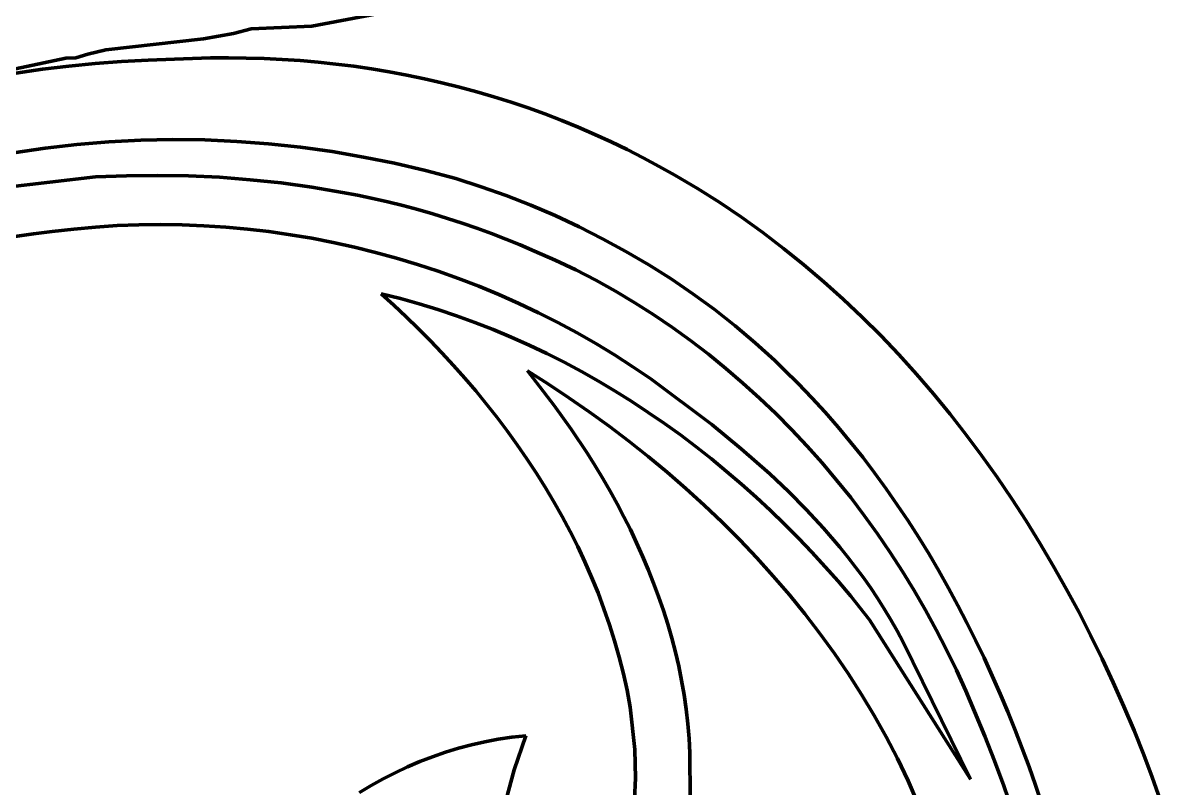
# Model space of a CAD drawing. Header units: millimetres. Extents: x 0 to 12, y 0 to 9.
# Drawn here: x 5.59 to 6.99, y 7.027 to 7.969 of the extents above; entities that cross this region are included whole.
import ezdxf

# ---------------------------------------------------------------- set-up
doc = ezdxf.new("R2010")
doc.units = ezdxf.units.MM
doc.layers.add('color#030303ff', color=7, linetype='CONTINUOUS', lineweight=100)
doc.layers.add('color#ffffffff', color=7, linetype='CONTINUOUS', lineweight=100)

msp = doc.modelspace()

# ---------------------------------------------------------------- linework, layer by layer
at = {"layer": 'color#030303ff'}
for p, q in [((6.0265, 7.9801), (5.9459, 7.9651)), ((5.8494, 7.9559), (5.8124, 7.9493)), ((5.8712, 7.9619), (5.8494, 7.9559)), ((5.9459, 7.9651), (5.8712, 7.9619)), ((5.8124, 7.9493), (5.6922, 7.9357)), ((5.6432, 7.9258), (5.4817, 7.8917)), ((5.6556, 7.9262), (5.6432, 7.9258)), ((5.6701, 7.9307), (5.6556, 7.9262)), ((5.6922, 7.9357), (5.6701, 7.9307)), ((5.7989, 7.9253), (5.821, 7.9259)), ((5.821, 7.9259), (5.8432, 7.9261)), ((5.8432, 7.9261), (5.8653, 7.9258)), ((5.8653, 7.9258), (5.8874, 7.9252)), ((5.5817, 7.9072), (5.6142, 7.9119)), ((5.6142, 7.9119), (5.6467, 7.9158)), ((5.6467, 7.9158), (5.6792, 7.919)), ((5.6792, 7.919), (5.7118, 7.9214)), ((5.7118, 7.9214), (5.7444, 7.9232)), ((5.7444, 7.9232), (5.7769, 7.9242)), ((5.7769, 7.9242), (5.7989, 7.9253)), ((5.8874, 7.9252), (5.9095, 7.9241)), ((5.9095, 7.9241), (5.9315, 7.9226)), ((5.9315, 7.9226), (5.9536, 7.9207)), ((5.9536, 7.9207), (5.9756, 7.9184)), ((5.9756, 7.9184), (5.9975, 7.9156)), ((5.9975, 7.9156), (6.0194, 7.9124)), ((6.0194, 7.9124), (6.0412, 7.9088)), ((6.0412, 7.9088), (6.0629, 7.9047)), ((6.0629, 7.9047), (6.0846, 7.9002)), ((6.0846, 7.9002), (6.1061, 7.8953)), ((6.1061, 7.8953), (6.1276, 7.89)), ((6.1276, 7.89), (6.1489, 7.8842)), ((6.1489, 7.8842), (6.1701, 7.878)), ((6.1701, 7.878), (6.1912, 7.8714)), ((6.1912, 7.8714), (6.2121, 7.8644)), ((6.2121, 7.8644), (6.2329, 7.8569)), ((6.2329, 7.8569), (6.2535, 7.849)), ((6.2535, 7.849), (6.274, 7.8406)), ((6.274, 7.8406), (6.2943, 7.8318)), ((6.2943, 7.8318), (6.3144, 7.8226)), ((5.6176, 7.815), (5.5788, 7.8092)), ((5.6567, 7.8195), (5.6176, 7.815)), ((5.696, 7.8228), (5.6567, 7.8195)), ((5.7353, 7.8247), (5.696, 7.8228)), ((5.7747, 7.8254), (5.7353, 7.8247)), ((5.8142, 7.8249), (5.7747, 7.8254)), ((5.8535, 7.8231), (5.8142, 7.8249)), ((5.8928, 7.8201), (5.8535, 7.8231)), ((5.9319, 7.8159), (5.8928, 7.8201)), ((5.9708, 7.8105), (5.9319, 7.8159)), ((6.3144, 7.8226), (6.3343, 7.813)), ((6.0095, 7.8039), (5.9708, 7.8105)), ((6.0478, 7.7962), (6.0095, 7.8039)), ((6.3343, 7.813), (6.354, 7.8029)), ((6.354, 7.8029), (6.3734, 7.7924)), ((6.0858, 7.7873), (6.0478, 7.7962)), ((6.1234, 7.7773), (6.0858, 7.7873)), ((6.3734, 7.7924), (6.3927, 7.7815)), ((5.5671, 7.7663), (5.6797, 7.7793)), ((5.6797, 7.7793), (5.7178, 7.7808)), ((5.7178, 7.7808), (5.7559, 7.7812)), ((5.7559, 7.7812), (5.7941, 7.7806)), ((5.7941, 7.7806), (5.8322, 7.7789)), ((5.8322, 7.7789), (5.8702, 7.776)), ((5.8702, 7.776), (5.9082, 7.772)), ((5.9082, 7.772), (5.946, 7.7668)), ((6.1544, 7.7673), (6.1234, 7.7773)), ((6.3927, 7.7815), (6.4207, 7.765)), ((5.946, 7.7668), (5.9835, 7.7604)), ((5.9835, 7.7604), (6.0022, 7.7568)), ((6.185, 7.7564), (6.1544, 7.7673)), ((6.4207, 7.765), (6.4481, 7.7477)), ((6.0022, 7.7568), (6.0209, 7.7528)), ((6.0209, 7.7528), (6.0395, 7.7486)), ((6.0395, 7.7486), (6.0579, 7.744)), ((6.0579, 7.744), (6.0764, 7.7391)), ((6.2154, 7.7445), (6.185, 7.7564)), ((6.2453, 7.7317), (6.2154, 7.7445)), ((6.4481, 7.7477), (6.4749, 7.7297)), ((6.0764, 7.7391), (6.0947, 7.7339)), ((6.0947, 7.7339), (6.1129, 7.7283)), ((6.2749, 7.718), (6.2453, 7.7317)), ((6.4749, 7.7297), (6.5011, 7.7109)), ((5.6795, 7.7177), (5.6528, 7.7152)), ((5.7062, 7.7194), (5.6795, 7.7177)), ((5.7329, 7.7204), (5.7062, 7.7194)), ((5.7597, 7.7207), (5.7329, 7.7204)), ((5.7865, 7.7203), (5.7597, 7.7207)), ((5.8132, 7.7192), (5.7865, 7.7203)), ((5.8399, 7.7175), (5.8132, 7.7192)), ((5.8666, 7.7151), (5.8399, 7.7175)), ((6.1129, 7.7283), (6.1311, 7.7224)), ((6.1311, 7.7224), (6.1491, 7.7162)), ((6.1491, 7.7162), (6.167, 7.7097)), ((6.3039, 7.7033), (6.2749, 7.718)), ((5.6032, 7.7093), (5.5802, 7.7061)), ((5.6261, 7.7121), (5.6032, 7.7093)), ((5.6528, 7.7152), (5.6261, 7.7121)), ((5.8932, 7.712), (5.8666, 7.7151)), ((5.9197, 7.7082), (5.8932, 7.712)), ((5.9461, 7.7038), (5.9197, 7.7082)), ((5.9724, 7.6987), (5.9461, 7.7038)), ((6.167, 7.7097), (6.1848, 7.7028)), ((6.1848, 7.7028), (6.2025, 7.6956)), ((6.3325, 7.6877), (6.3039, 7.7033)), ((6.5011, 7.7109), (6.5267, 7.6914)), ((5.9985, 7.6929), (5.9724, 7.6987)), ((6.0245, 7.6865), (5.9985, 7.6929)), ((6.2025, 7.6956), (6.2201, 7.688)), ((6.2201, 7.688), (6.2456, 7.6768)), ((6.3606, 7.6713), (6.3325, 7.6877)), ((6.5267, 7.6914), (6.5518, 7.6712)), ((6.0503, 7.6794), (6.0245, 7.6865)), ((6.076, 7.6717), (6.0503, 7.6794)), ((6.2456, 7.6768), (6.2708, 7.6648)), ((6.1014, 7.6634), (6.076, 7.6717)), ((6.1266, 7.6544), (6.1014, 7.6634)), ((6.2708, 7.6648), (6.2954, 7.6521)), ((6.3881, 7.6539), (6.3606, 7.6713)), ((6.5518, 7.6712), (6.5763, 7.6503)), ((6.1516, 7.6448), (6.1266, 7.6544)), ((6.2954, 7.6521), (6.3197, 7.6386)), ((6.415, 7.6356), (6.3881, 7.6539)), ((6.5763, 7.6503), (6.6002, 7.6288)), ((6.0468, 7.6214), (6.0315, 7.6354)), ((6.0315, 7.6354), (6.0549, 7.6295)), ((6.1763, 7.6346), (6.1516, 7.6448)), ((6.2008, 7.6237), (6.1763, 7.6346)), ((6.3197, 7.6386), (6.3435, 7.6244)), ((6.4413, 7.6164), (6.415, 7.6356)), ((6.062, 7.6071), (6.0468, 7.6214)), ((6.0549, 7.6295), (6.0782, 7.6231)), ((6.0782, 7.6231), (6.1012, 7.6161)), ((6.225, 7.6122), (6.2008, 7.6237)), ((6.3435, 7.6244), (6.3669, 7.6096)), ((6.6002, 7.6288), (6.6235, 7.6066)), ((6.0769, 7.5926), (6.062, 7.6071)), ((6.1012, 7.6161), (6.1241, 7.6085)), ((6.1241, 7.6085), (6.1467, 7.6003)), ((6.2489, 7.6001), (6.225, 7.6122)), ((6.3669, 7.6096), (6.3898, 7.5941)), ((6.4669, 7.5962), (6.4413, 7.6164)), ((6.6235, 7.6066), (6.6463, 7.5839)), ((6.0916, 7.5778), (6.0769, 7.5926)), ((6.1467, 7.6003), (6.1692, 7.5915)), ((6.1692, 7.5915), (6.1914, 7.5822)), ((6.2725, 7.5874), (6.2489, 7.6001)), ((6.3898, 7.5941), (6.4122, 7.5779)), ((6.4917, 7.5752), (6.4669, 7.5962)), ((6.106, 7.5627), (6.0916, 7.5778)), ((6.1914, 7.5822), (6.2133, 7.5724)), ((6.2957, 7.5741), (6.2725, 7.5874)), ((6.4122, 7.5779), (6.4342, 7.5611)), ((6.6463, 7.5839), (6.6685, 7.5605)), ((6.1202, 7.5473), (6.106, 7.5627)), ((6.2133, 7.5724), (6.2351, 7.562)), ((6.2351, 7.562), (6.2566, 7.5511)), ((6.3186, 7.5602), (6.2957, 7.5741)), ((6.5158, 7.5533), (6.4917, 7.5752)), ((6.2566, 7.5511), (6.2778, 7.5397)), ((6.3411, 7.5457), (6.3186, 7.5602)), ((6.4342, 7.5611), (6.4557, 7.5436)), ((6.5276, 7.542), (6.5158, 7.5533)), ((6.6685, 7.5605), (6.6901, 7.5366)), ((6.1341, 7.5317), (6.1202, 7.5473)), ((6.2116, 7.5404), (6.2227, 7.5264)), ((6.2371, 7.5242), (6.2116, 7.5404)), ((6.2778, 7.5397), (6.2988, 7.5278)), ((6.3632, 7.5306), (6.3411, 7.5457)), ((6.4557, 7.5436), (6.4767, 7.5256)), ((6.5448, 7.5249), (6.5276, 7.542)), ((6.6901, 7.5366), (6.7111, 7.5122)), ((6.1477, 7.5158), (6.1341, 7.5317)), ((6.2227, 7.5264), (6.2444, 7.498)), ((6.2624, 7.5075), (6.2371, 7.5242)), ((6.2988, 7.5278), (6.3195, 7.5155)), ((6.4383, 7.4745), (6.3632, 7.5306)), ((6.4767, 7.5256), (6.4972, 7.507)), ((6.5615, 7.5074), (6.5448, 7.5249)), ((6.161, 7.4996), (6.1477, 7.5158)), ((6.2873, 7.4902), (6.2624, 7.5075)), ((6.3195, 7.5155), (6.34, 7.5027)), ((6.4972, 7.507), (6.5172, 7.4879)), ((6.5778, 7.4896), (6.5615, 7.5074)), ((6.7111, 7.5122), (6.7316, 7.4872)), ((6.1739, 7.4831), (6.161, 7.4996)), ((6.2444, 7.498), (6.2653, 7.4688)), ((6.34, 7.5027), (6.3601, 7.4894)), ((6.1865, 7.4665), (6.1739, 7.4831)), ((6.3119, 7.4724), (6.2873, 7.4902)), ((6.3601, 7.4894), (6.38, 7.4757)), ((6.5172, 7.4879), (6.5366, 7.4682)), ((6.5937, 7.4714), (6.5778, 7.4896)), ((6.7316, 7.4872), (6.7515, 7.4618)), ((6.1988, 7.4495), (6.1865, 7.4665)), ((6.2653, 7.4688), (6.2852, 7.4388)), ((6.3362, 7.454), (6.3119, 7.4724)), ((6.38, 7.4757), (6.3996, 7.4616)), ((6.4746, 7.4447), (6.4383, 7.4745)), ((6.5366, 7.4682), (6.5556, 7.448)), ((6.6091, 7.4529), (6.5937, 7.4714)), ((6.2106, 7.4323), (6.1988, 7.4495)), ((6.3601, 7.4351), (6.3362, 7.454)), ((6.3996, 7.4616), (6.4189, 7.447)), ((6.6241, 7.4341), (6.6091, 7.4529)), ((6.7515, 7.4618), (6.7708, 7.4359)), ((6.2852, 7.4388), (6.2947, 7.4236)), ((6.4189, 7.447), (6.4379, 7.4321)), ((6.5099, 7.4136), (6.4746, 7.4447)), ((6.5556, 7.448), (6.574, 7.4273)), ((6.7708, 7.4359), (6.7895, 7.4096)), ((6.2221, 7.4149), (6.2106, 7.4323)), ((6.2947, 7.4236), (6.304, 7.4082)), ((6.3835, 7.4156), (6.3601, 7.4351)), ((6.4379, 7.4321), (6.4565, 7.4167)), ((6.574, 7.4273), (6.5919, 7.4061)), ((6.6387, 7.4149), (6.6241, 7.4341)), ((6.2332, 7.3972), (6.2221, 7.4149)), ((6.304, 7.4082), (6.313, 7.3926)), ((6.4065, 7.3956), (6.3835, 7.4156)), ((6.4565, 7.4167), (6.4749, 7.401)), ((6.5326, 7.3921), (6.5099, 7.4136)), ((6.6529, 7.3954), (6.6387, 7.4149)), ((6.7895, 7.4096), (6.8077, 7.3828)), ((6.2439, 7.3793), (6.2332, 7.3972)), ((6.4291, 7.3751), (6.4065, 7.3956)), ((6.4749, 7.401), (6.4929, 7.3849)), ((6.5919, 7.4061), (6.6093, 7.3844)), ((6.6667, 7.3757), (6.6529, 7.3954)), ((6.313, 7.3926), (6.3217, 7.3769)), ((6.4929, 7.3849), (6.5106, 7.3685)), ((6.5546, 7.3699), (6.5326, 7.3921)), ((6.6093, 7.3844), (6.626, 7.3623)), ((6.8077, 7.3828), (6.8253, 7.3557)), ((6.2541, 7.3611), (6.2439, 7.3793)), ((6.3217, 7.3769), (6.3301, 7.361)), ((6.4511, 7.3541), (6.4291, 7.3751)), ((6.5106, 7.3685), (6.528, 7.3517)), ((6.5758, 7.347), (6.5546, 7.3699)), ((6.6801, 7.3557), (6.6667, 7.3757)), ((6.2639, 7.3428), (6.2541, 7.3611)), ((6.3301, 7.361), (6.3381, 7.345)), ((6.4727, 7.3325), (6.4511, 7.3541)), ((6.528, 7.3517), (6.545, 7.3346)), ((6.626, 7.3623), (6.6423, 7.3398)), ((6.6931, 7.3354), (6.6801, 7.3557)), ((6.8253, 7.3557), (6.8423, 7.3282)), ((6.2732, 7.3242), (6.2639, 7.3428)), ((6.3381, 7.345), (6.3458, 7.3288)), ((6.5961, 7.3233), (6.5758, 7.347)), ((6.6423, 7.3398), (6.6579, 7.3169)), ((6.2821, 7.3053), (6.2732, 7.3242)), ((6.3458, 7.3288), (6.3532, 7.3124)), ((6.4936, 7.3104), (6.4727, 7.3325)), ((6.545, 7.3346), (6.5616, 7.3172)), ((6.7057, 7.3149), (6.6931, 7.3354)), ((6.8423, 7.3282), (6.8587, 7.3003)), ((6.3532, 7.3124), (6.3601, 7.2959)), ((6.514, 7.2879), (6.4936, 7.3104)), ((6.5616, 7.3172), (6.5779, 7.2994)), ((6.6059, 7.3112), (6.5961, 7.3233)), ((6.6154, 7.2989), (6.6059, 7.3112)), ((6.6579, 7.3169), (6.673, 7.2936)), ((6.7179, 7.2941), (6.7057, 7.3149)), ((6.2904, 7.2863), (6.2821, 7.3053)), ((6.3601, 7.2959), (6.3667, 7.2793)), ((6.5779, 7.2994), (6.5938, 7.2814)), ((6.6247, 7.2863), (6.6154, 7.2989)), ((6.8587, 7.3003), (6.8746, 7.2721)), ((6.2983, 7.267), (6.2904, 7.2863)), ((6.5338, 7.2648), (6.514, 7.2879)), ((6.6336, 7.2736), (6.6247, 7.2863)), ((6.673, 7.2936), (6.6875, 7.2699)), ((6.7298, 7.2731), (6.7179, 7.2941)), ((6.3667, 7.2793), (6.3729, 7.2625)), ((6.5938, 7.2814), (6.6094, 7.2631)), ((6.6423, 7.2606), (6.6336, 7.2736)), ((6.6875, 7.2699), (6.7014, 7.2459)), ((6.7412, 7.2518), (6.7298, 7.2731)), ((6.8746, 7.2721), (6.89, 7.2437)), ((6.3056, 7.2476), (6.2983, 7.267)), ((6.3729, 7.2625), (6.3787, 7.2456)), ((6.553, 7.2412), (6.5338, 7.2648)), ((6.6094, 7.2631), (6.6325, 7.2339)), ((6.6507, 7.2474), (6.6423, 7.2606)), ((6.3124, 7.2279), (6.3056, 7.2476)), ((6.3787, 7.2456), (6.3841, 7.2286)), ((6.5715, 7.2172), (6.553, 7.2412)), ((6.6588, 7.234), (6.6507, 7.2474)), ((6.7014, 7.2459), (6.7147, 7.2215)), ((6.7523, 7.2304), (6.7412, 7.2518)), ((6.89, 7.2437), (6.9047, 7.2149)), ((6.3187, 7.208), (6.3124, 7.2279)), ((6.3841, 7.2286), (6.389, 7.2114)), ((6.6325, 7.2339), (6.7569, 7.0377)), ((6.6666, 7.2204), (6.6588, 7.234)), ((6.7631, 7.2088), (6.7523, 7.2304)), ((6.389, 7.2114), (6.3935, 7.1941)), ((6.5893, 7.1927), (6.5715, 7.2172)), ((6.674, 7.2065), (6.6666, 7.2204)), ((6.7147, 7.2215), (6.7274, 7.1969)), ((6.9047, 7.2149), (6.9189, 7.1859)), ((6.3244, 7.1879), (6.3187, 7.208)), ((6.7569, 7.0377), (6.674, 7.2065)), ((6.7735, 7.187), (6.7631, 7.2088)), ((6.3295, 7.1676), (6.3244, 7.1879)), ((6.3935, 7.1941), (6.3976, 7.1767)), ((6.6063, 7.1677), (6.5893, 7.1927)), ((6.7274, 7.1969), (6.7395, 7.1719)), ((6.7835, 7.165), (6.7735, 7.187)), ((6.9189, 7.1859), (6.9325, 7.1566)), ((6.3976, 7.1767), (6.4011, 7.1592)), ((6.7395, 7.1719), (6.7509, 7.1467)), ((6.334, 7.1472), (6.3295, 7.1676)), ((6.4011, 7.1592), (6.4042, 7.1416)), ((6.6226, 7.1422), (6.6063, 7.1677)), ((6.7933, 7.1428), (6.7835, 7.165)), ((6.9325, 7.1566), (6.9456, 7.1272)), ((6.3379, 7.1265), (6.334, 7.1472)), ((6.4042, 7.1416), (6.4068, 7.1238)), ((6.6382, 7.1162), (6.6226, 7.1422)), ((6.7509, 7.1467), (6.7617, 7.1212)), ((6.8026, 7.1205), (6.7933, 7.1428)), ((6.3436, 7.0744), (6.3379, 7.1265)), ((6.4068, 7.1238), (6.4089, 7.106)), ((6.6529, 7.0898), (6.6382, 7.1162)), ((6.7617, 7.1212), (6.7744, 7.0908)), ((6.8117, 7.0981), (6.8026, 7.1205)), ((6.9456, 7.1272), (6.9581, 7.0976)), ((6.4089, 7.106), (6.4104, 7.088)), ((6.1589, 7.0838), (6.1755, 7.0869)), ((6.1755, 7.0869), (6.1922, 7.0893)), ((6.1922, 7.0893), (6.2092, 7.091)), ((6.2092, 7.091), (6.1951, 7.0491)), ((6.4104, 7.088), (6.4114, 7.07)), ((6.6668, 7.063), (6.6529, 7.0898)), ((6.7744, 7.0908), (6.7864, 7.0602)), ((6.8204, 7.0756), (6.8117, 7.0981)), ((6.9581, 7.0976), (6.97, 7.0678)), ((6.1103, 7.0709), (6.1263, 7.0758)), ((6.1263, 7.0758), (6.1425, 7.0801)), ((6.1425, 7.0801), (6.1589, 7.0838)), ((6.3445, 7.039), (6.3436, 7.0744)), ((6.8288, 7.0529), (6.8204, 7.0756)), ((6.0637, 7.0528), (6.079, 7.0594)), ((6.079, 7.0594), (6.0946, 7.0654)), ((6.0946, 7.0654), (6.1103, 7.0709)), ((6.4114, 7.07), (6.4116, 7.0142)), ((6.6799, 7.0357), (6.6668, 7.063)), ((6.7864, 7.0602), (6.7978, 7.0294)), ((6.97, 7.0678), (6.9804, 7.0401)), ((6.0337, 7.0381), (6.0485, 7.0457)), ((6.0485, 7.0457), (6.0637, 7.0528)), ((6.1951, 7.0491), (6.1795, 6.9912)), ((6.8369, 7.0302), (6.8288, 7.0529)), ((6.0046, 7.0214), (6.019, 7.03)), ((6.019, 7.03), (6.0337, 7.0381)), ((6.3433, 7.0125), (6.3445, 7.039)), ((6.6921, 7.0079), (6.6799, 7.0357)), ((6.8521, 6.9844), (6.8369, 7.0302)), ((6.9804, 7.0401), (6.9904, 7.0122)), ((6.7978, 7.0294), (6.8085, 6.9983))]:
    msp.add_line(p, q, dxfattribs=at)
at = {"layer": 'color#ffffffff'}
for p, q in [((5.9459, 7.9651), (6.0265, 7.9801)), ((5.8124, 7.9493), (5.8494, 7.9559)), ((5.8494, 7.9559), (5.8712, 7.9619)), ((5.8712, 7.9619), (5.9459, 7.9651)), ((5.6922, 7.9357), (5.8124, 7.9493)), ((5.4817, 7.8917), (5.6432, 7.9258)), ((5.6432, 7.9258), (5.6556, 7.9262)), ((5.6556, 7.9262), (5.6701, 7.9307)), ((5.6701, 7.9307), (5.6922, 7.9357)), ((5.821, 7.9259), (5.7989, 7.9253)), ((5.8432, 7.9261), (5.821, 7.9259)), ((5.8653, 7.9258), (5.8432, 7.9261)), ((5.8874, 7.9252), (5.8653, 7.9258)), ((5.6142, 7.9119), (5.5817, 7.9072)), ((5.6467, 7.9158), (5.6142, 7.9119)), ((5.6792, 7.919), (5.6467, 7.9158)), ((5.7118, 7.9214), (5.6792, 7.919)), ((5.7444, 7.9232), (5.7118, 7.9214)), ((5.7769, 7.9242), (5.7444, 7.9232)), ((5.7989, 7.9253), (5.7769, 7.9242)), ((5.9095, 7.9241), (5.8874, 7.9252)), ((5.9315, 7.9226), (5.9095, 7.9241)), ((5.9536, 7.9207), (5.9315, 7.9226)), ((5.9756, 7.9184), (5.9536, 7.9207)), ((5.9975, 7.9156), (5.9756, 7.9184)), ((6.0194, 7.9124), (5.9975, 7.9156)), ((6.0412, 7.9088), (6.0194, 7.9124)), ((6.0629, 7.9047), (6.0412, 7.9088)), ((6.0846, 7.9002), (6.0629, 7.9047)), ((6.1061, 7.8953), (6.0846, 7.9002)), ((6.1276, 7.89), (6.1061, 7.8953)), ((6.1489, 7.8842), (6.1276, 7.89)), ((6.1701, 7.878), (6.1489, 7.8842)), ((6.1912, 7.8714), (6.1701, 7.878)), ((6.2121, 7.8644), (6.1912, 7.8714)), ((6.2329, 7.8569), (6.2121, 7.8644)), ((6.2535, 7.849), (6.2329, 7.8569)), ((6.274, 7.8406), (6.2535, 7.849)), ((6.2943, 7.8318), (6.274, 7.8406)), ((6.3144, 7.8226), (6.2943, 7.8318)), ((5.5788, 7.8092), (5.6176, 7.815)), ((5.6176, 7.815), (5.6567, 7.8195)), ((5.6567, 7.8195), (5.696, 7.8228)), ((5.696, 7.8228), (5.7353, 7.8247)), ((5.7353, 7.8247), (5.7747, 7.8254)), ((5.7747, 7.8254), (5.8142, 7.8249)), ((5.8142, 7.8249), (5.8535, 7.8231)), ((5.8535, 7.8231), (5.8928, 7.8201)), ((5.8928, 7.8201), (5.9319, 7.8159)), ((5.9319, 7.8159), (5.9708, 7.8105)), ((6.3343, 7.813), (6.3144, 7.8226)), ((5.9708, 7.8105), (6.0095, 7.8039)), ((6.0095, 7.8039), (6.0478, 7.7962)), ((6.354, 7.8029), (6.3343, 7.813)), ((6.3734, 7.7924), (6.354, 7.8029)), ((6.0478, 7.7962), (6.0858, 7.7873)), ((6.0858, 7.7873), (6.1234, 7.7773)), ((6.3927, 7.7815), (6.3734, 7.7924)), ((5.6797, 7.7793), (5.5671, 7.7663)), ((5.7178, 7.7808), (5.6797, 7.7793)), ((5.7559, 7.7812), (5.7178, 7.7808)), ((5.7941, 7.7806), (5.7559, 7.7812)), ((5.8322, 7.7789), (5.7941, 7.7806)), ((5.8702, 7.776), (5.8322, 7.7789)), ((5.9082, 7.772), (5.8702, 7.776)), ((5.946, 7.7668), (5.9082, 7.772)), ((6.1234, 7.7773), (6.1544, 7.7673)), ((6.4207, 7.765), (6.3927, 7.7815)), ((5.9835, 7.7604), (5.946, 7.7668)), ((6.0022, 7.7568), (5.9835, 7.7604)), ((6.1544, 7.7673), (6.185, 7.7564)), ((6.4481, 7.7477), (6.4207, 7.765)), ((6.0209, 7.7528), (6.0022, 7.7568)), ((6.0395, 7.7486), (6.0209, 7.7528)), ((6.0579, 7.744), (6.0395, 7.7486)), ((6.0764, 7.7391), (6.0579, 7.744)), ((6.185, 7.7564), (6.2154, 7.7445)), ((6.2154, 7.7445), (6.2453, 7.7317)), ((6.4749, 7.7297), (6.4481, 7.7477)), ((6.0947, 7.7339), (6.0764, 7.7391)), ((6.1129, 7.7283), (6.0947, 7.7339)), ((6.2453, 7.7317), (6.2749, 7.718)), ((6.5011, 7.7109), (6.4749, 7.7297)), ((5.6528, 7.7152), (5.6795, 7.7177)), ((5.6795, 7.7177), (5.7062, 7.7194)), ((5.7062, 7.7194), (5.7329, 7.7204)), ((5.7329, 7.7204), (5.7597, 7.7207)), ((5.7597, 7.7207), (5.7865, 7.7203)), ((5.7865, 7.7203), (5.8132, 7.7192)), ((5.8132, 7.7192), (5.8399, 7.7175)), ((5.8399, 7.7175), (5.8666, 7.7151)), ((6.1311, 7.7224), (6.1129, 7.7283)), ((6.1491, 7.7162), (6.1311, 7.7224)), ((6.167, 7.7097), (6.1491, 7.7162)), ((6.2749, 7.718), (6.3039, 7.7033)), ((5.5802, 7.7061), (5.6032, 7.7093)), ((5.6032, 7.7093), (5.6261, 7.7121)), ((5.6261, 7.7121), (5.6528, 7.7152)), ((5.8666, 7.7151), (5.8932, 7.712)), ((5.8932, 7.712), (5.9197, 7.7082)), ((5.9197, 7.7082), (5.9461, 7.7038)), ((5.9461, 7.7038), (5.9724, 7.6987)), ((6.1848, 7.7028), (6.167, 7.7097)), ((6.2025, 7.6956), (6.1848, 7.7028)), ((6.3039, 7.7033), (6.3325, 7.6877)), ((6.5267, 7.6914), (6.5011, 7.7109)), ((5.9724, 7.6987), (5.9985, 7.6929)), ((5.9985, 7.6929), (6.0245, 7.6865)), ((6.2201, 7.688), (6.2025, 7.6956)), ((6.2456, 7.6768), (6.2201, 7.688)), ((6.3325, 7.6877), (6.3606, 7.6713)), ((6.5518, 7.6712), (6.5267, 7.6914)), ((6.0245, 7.6865), (6.0503, 7.6794)), ((6.0503, 7.6794), (6.076, 7.6717)), ((6.2708, 7.6648), (6.2456, 7.6768)), ((6.076, 7.6717), (6.1014, 7.6634)), ((6.1014, 7.6634), (6.1266, 7.6544)), ((6.2954, 7.6521), (6.2708, 7.6648)), ((6.3606, 7.6713), (6.3881, 7.6539)), ((6.5763, 7.6503), (6.5518, 7.6712)), ((6.1266, 7.6544), (6.1516, 7.6448)), ((6.3197, 7.6386), (6.2954, 7.6521)), ((6.3881, 7.6539), (6.415, 7.6356)), ((6.6002, 7.6288), (6.5763, 7.6503)), ((6.0549, 7.6295), (6.0315, 7.6354)), ((6.0315, 7.6354), (6.0468, 7.6214)), ((6.1516, 7.6448), (6.1763, 7.6346)), ((6.1763, 7.6346), (6.2008, 7.6237)), ((6.3435, 7.6244), (6.3197, 7.6386)), ((6.415, 7.6356), (6.4413, 7.6164)), ((6.0468, 7.6214), (6.062, 7.6071)), ((6.0782, 7.6231), (6.0549, 7.6295)), ((6.1012, 7.6161), (6.0782, 7.6231)), ((6.2008, 7.6237), (6.225, 7.6122)), ((6.3669, 7.6096), (6.3435, 7.6244)), ((6.6235, 7.6066), (6.6002, 7.6288)), ((6.062, 7.6071), (6.0769, 7.5926)), ((6.1241, 7.6085), (6.1012, 7.6161)), ((6.1467, 7.6003), (6.1241, 7.6085)), ((6.225, 7.6122), (6.2489, 7.6001)), ((6.3898, 7.5941), (6.3669, 7.6096)), ((6.4413, 7.6164), (6.4669, 7.5962)), ((6.6463, 7.5839), (6.6235, 7.6066)), ((6.0769, 7.5926), (6.0916, 7.5778)), ((6.1692, 7.5915), (6.1467, 7.6003)), ((6.1914, 7.5822), (6.1692, 7.5915)), ((6.2489, 7.6001), (6.2725, 7.5874)), ((6.4122, 7.5779), (6.3898, 7.5941)), ((6.4669, 7.5962), (6.4917, 7.5752)), ((6.0916, 7.5778), (6.106, 7.5627)), ((6.2133, 7.5724), (6.1914, 7.5822)), ((6.2725, 7.5874), (6.2957, 7.5741)), ((6.4342, 7.5611), (6.4122, 7.5779)), ((6.6685, 7.5605), (6.6463, 7.5839)), ((6.106, 7.5627), (6.1202, 7.5473)), ((6.2351, 7.562), (6.2133, 7.5724)), ((6.2566, 7.5511), (6.2351, 7.562)), ((6.2957, 7.5741), (6.3186, 7.5602)), ((6.4917, 7.5752), (6.5158, 7.5533)), ((6.2778, 7.5397), (6.2566, 7.5511)), ((6.3186, 7.5602), (6.3411, 7.5457)), ((6.4557, 7.5436), (6.4342, 7.5611)), ((6.5158, 7.5533), (6.5276, 7.542)), ((6.6901, 7.5366), (6.6685, 7.5605)), ((6.1202, 7.5473), (6.1341, 7.5317)), ((6.2116, 7.5404), (6.2371, 7.5242)), ((6.2227, 7.5264), (6.2116, 7.5404)), ((6.2988, 7.5278), (6.2778, 7.5397)), ((6.3411, 7.5457), (6.3632, 7.5306)), ((6.4767, 7.5256), (6.4557, 7.5436)), ((6.5276, 7.542), (6.5448, 7.5249)), ((6.7111, 7.5122), (6.6901, 7.5366)), ((6.1341, 7.5317), (6.1477, 7.5158)), ((6.2444, 7.498), (6.2227, 7.5264)), ((6.2371, 7.5242), (6.2624, 7.5075)), ((6.3195, 7.5155), (6.2988, 7.5278)), ((6.3632, 7.5306), (6.4383, 7.4745)), ((6.4972, 7.507), (6.4767, 7.5256)), ((6.5448, 7.5249), (6.5615, 7.5074)), ((6.1477, 7.5158), (6.161, 7.4996)), ((6.2624, 7.5075), (6.2873, 7.4902)), ((6.34, 7.5027), (6.3195, 7.5155)), ((6.5172, 7.4879), (6.4972, 7.507)), ((6.5615, 7.5074), (6.5778, 7.4896)), ((6.7316, 7.4872), (6.7111, 7.5122)), ((6.161, 7.4996), (6.1739, 7.4831)), ((6.2653, 7.4688), (6.2444, 7.498)), ((6.3601, 7.4894), (6.34, 7.5027)), ((6.1739, 7.4831), (6.1865, 7.4665)), ((6.2873, 7.4902), (6.3119, 7.4724)), ((6.38, 7.4757), (6.3601, 7.4894)), ((6.5366, 7.4682), (6.5172, 7.4879)), ((6.5778, 7.4896), (6.5937, 7.4714)), ((6.7515, 7.4618), (6.7316, 7.4872)), ((6.1865, 7.4665), (6.1988, 7.4495)), ((6.2852, 7.4388), (6.2653, 7.4688)), ((6.3119, 7.4724), (6.3362, 7.454)), ((6.3996, 7.4616), (6.38, 7.4757)), ((6.4383, 7.4745), (6.4746, 7.4447)), ((6.5556, 7.448), (6.5366, 7.4682)), ((6.5937, 7.4714), (6.6091, 7.4529)), ((6.1988, 7.4495), (6.2106, 7.4323)), ((6.3362, 7.454), (6.3601, 7.4351)), ((6.4189, 7.447), (6.3996, 7.4616)), ((6.6091, 7.4529), (6.6241, 7.4341)), ((6.7708, 7.4359), (6.7515, 7.4618)), ((6.2947, 7.4236), (6.2852, 7.4388)), ((6.4379, 7.4321), (6.4189, 7.447)), ((6.4746, 7.4447), (6.5099, 7.4136)), ((6.574, 7.4273), (6.5556, 7.448)), ((6.7895, 7.4096), (6.7708, 7.4359)), ((6.2106, 7.4323), (6.2221, 7.4149)), ((6.304, 7.4082), (6.2947, 7.4236)), ((6.3601, 7.4351), (6.3835, 7.4156)), ((6.4565, 7.4167), (6.4379, 7.4321)), ((6.5919, 7.4061), (6.574, 7.4273)), ((6.6241, 7.4341), (6.6387, 7.4149)), ((6.2221, 7.4149), (6.2332, 7.3972)), ((6.313, 7.3926), (6.304, 7.4082)), ((6.3835, 7.4156), (6.4065, 7.3956)), ((6.4749, 7.401), (6.4565, 7.4167)), ((6.5099, 7.4136), (6.5326, 7.3921)), ((6.6387, 7.4149), (6.6529, 7.3954)), ((6.8077, 7.3828), (6.7895, 7.4096)), ((6.2332, 7.3972), (6.2439, 7.3793)), ((6.4065, 7.3956), (6.4291, 7.3751)), ((6.4929, 7.3849), (6.4749, 7.401)), ((6.6093, 7.3844), (6.5919, 7.4061)), ((6.6529, 7.3954), (6.6667, 7.3757)), ((6.3217, 7.3769), (6.313, 7.3926)), ((6.5106, 7.3685), (6.4929, 7.3849)), ((6.5326, 7.3921), (6.5546, 7.3699)), ((6.626, 7.3623), (6.6093, 7.3844)), ((6.8253, 7.3557), (6.8077, 7.3828)), ((6.2439, 7.3793), (6.2541, 7.3611)), ((6.3301, 7.361), (6.3217, 7.3769)), ((6.4291, 7.3751), (6.4511, 7.3541)), ((6.528, 7.3517), (6.5106, 7.3685)), ((6.5546, 7.3699), (6.5758, 7.347)), ((6.6667, 7.3757), (6.6801, 7.3557)), ((6.2541, 7.3611), (6.2639, 7.3428)), ((6.3381, 7.345), (6.3301, 7.361)), ((6.4511, 7.3541), (6.4727, 7.3325)), ((6.545, 7.3346), (6.528, 7.3517)), ((6.6423, 7.3398), (6.626, 7.3623)), ((6.6801, 7.3557), (6.6931, 7.3354)), ((6.8423, 7.3282), (6.8253, 7.3557)), ((6.2639, 7.3428), (6.2732, 7.3242)), ((6.3458, 7.3288), (6.3381, 7.345)), ((6.5758, 7.347), (6.5961, 7.3233)), ((6.6579, 7.3169), (6.6423, 7.3398)), ((6.2732, 7.3242), (6.2821, 7.3053)), ((6.3532, 7.3124), (6.3458, 7.3288)), ((6.4727, 7.3325), (6.4936, 7.3104)), ((6.5616, 7.3172), (6.545, 7.3346)), ((6.6931, 7.3354), (6.7057, 7.3149)), ((6.8587, 7.3003), (6.8423, 7.3282)), ((6.3601, 7.2959), (6.3532, 7.3124)), ((6.4936, 7.3104), (6.514, 7.2879)), ((6.5779, 7.2994), (6.5616, 7.3172)), ((6.5961, 7.3233), (6.6059, 7.3112)), ((6.6059, 7.3112), (6.6154, 7.2989)), ((6.673, 7.2936), (6.6579, 7.3169)), ((6.7057, 7.3149), (6.7179, 7.2941)), ((6.2821, 7.3053), (6.2904, 7.2863)), ((6.3667, 7.2793), (6.3601, 7.2959)), ((6.5938, 7.2814), (6.5779, 7.2994)), ((6.6154, 7.2989), (6.6247, 7.2863)), ((6.8746, 7.2721), (6.8587, 7.3003)), ((6.2904, 7.2863), (6.2983, 7.267)), ((6.514, 7.2879), (6.5338, 7.2648)), ((6.6247, 7.2863), (6.6336, 7.2736)), ((6.6875, 7.2699), (6.673, 7.2936)), ((6.7179, 7.2941), (6.7298, 7.2731)), ((6.3729, 7.2625), (6.3667, 7.2793)), ((6.6094, 7.2631), (6.5938, 7.2814)), ((6.6336, 7.2736), (6.6423, 7.2606)), ((6.7014, 7.2459), (6.6875, 7.2699)), ((6.7298, 7.2731), (6.7412, 7.2518)), ((6.89, 7.2437), (6.8746, 7.2721)), ((6.2983, 7.267), (6.3056, 7.2476)), ((6.3787, 7.2456), (6.3729, 7.2625)), ((6.5338, 7.2648), (6.553, 7.2412)), ((6.6325, 7.2339), (6.6094, 7.2631)), ((6.6423, 7.2606), (6.6507, 7.2474)), ((6.3056, 7.2476), (6.3124, 7.2279)), ((6.3841, 7.2286), (6.3787, 7.2456)), ((6.553, 7.2412), (6.5715, 7.2172)), ((6.6507, 7.2474), (6.6588, 7.234)), ((6.7147, 7.2215), (6.7014, 7.2459)), ((6.7412, 7.2518), (6.7523, 7.2304)), ((6.9047, 7.2149), (6.89, 7.2437)), ((6.3124, 7.2279), (6.3187, 7.208)), ((6.389, 7.2114), (6.3841, 7.2286)), ((6.7569, 7.0377), (6.6325, 7.2339)), ((6.6588, 7.234), (6.6666, 7.2204)), ((6.7523, 7.2304), (6.7631, 7.2088)), ((6.3935, 7.1941), (6.389, 7.2114)), ((6.5715, 7.2172), (6.5893, 7.1927)), ((6.6666, 7.2204), (6.674, 7.2065)), ((6.7274, 7.1969), (6.7147, 7.2215)), ((6.9189, 7.1859), (6.9047, 7.2149)), ((6.3187, 7.208), (6.3244, 7.1879)), ((6.674, 7.2065), (6.7569, 7.0377)), ((6.7631, 7.2088), (6.7735, 7.187)), ((6.3244, 7.1879), (6.3295, 7.1676)), ((6.3976, 7.1767), (6.3935, 7.1941)), ((6.5893, 7.1927), (6.6063, 7.1677)), ((6.7395, 7.1719), (6.7274, 7.1969)), ((6.7735, 7.187), (6.7835, 7.165)), ((6.9325, 7.1566), (6.9189, 7.1859)), ((6.4011, 7.1592), (6.3976, 7.1767)), ((6.7509, 7.1467), (6.7395, 7.1719)), ((6.3295, 7.1676), (6.334, 7.1472)), ((6.4042, 7.1416), (6.4011, 7.1592)), ((6.6063, 7.1677), (6.6226, 7.1422)), ((6.7835, 7.165), (6.7933, 7.1428)), ((6.9456, 7.1272), (6.9325, 7.1566)), ((6.334, 7.1472), (6.3379, 7.1265)), ((6.4068, 7.1238), (6.4042, 7.1416)), ((6.6226, 7.1422), (6.6382, 7.1162)), ((6.7617, 7.1212), (6.7509, 7.1467)), ((6.7933, 7.1428), (6.8026, 7.1205)), ((6.3379, 7.1265), (6.3436, 7.0744)), ((6.4089, 7.106), (6.4068, 7.1238)), ((6.6382, 7.1162), (6.6529, 7.0898)), ((6.7744, 7.0908), (6.7617, 7.1212)), ((6.8026, 7.1205), (6.8117, 7.0981)), ((6.9581, 7.0976), (6.9456, 7.1272)), ((6.4104, 7.088), (6.4089, 7.106)), ((6.1755, 7.0869), (6.1589, 7.0838)), ((6.1922, 7.0893), (6.1755, 7.0869)), ((6.2092, 7.091), (6.1922, 7.0893)), ((6.1951, 7.0491), (6.2092, 7.091)), ((6.4114, 7.07), (6.4104, 7.088)), ((6.6529, 7.0898), (6.6668, 7.063)), ((6.7864, 7.0602), (6.7744, 7.0908)), ((6.8117, 7.0981), (6.8204, 7.0756)), ((6.97, 7.0678), (6.9581, 7.0976)), ((6.1263, 7.0758), (6.1103, 7.0709)), ((6.1425, 7.0801), (6.1263, 7.0758)), ((6.1589, 7.0838), (6.1425, 7.0801)), ((6.3436, 7.0744), (6.3445, 7.039)), ((6.8204, 7.0756), (6.8288, 7.0529)), ((6.079, 7.0594), (6.0637, 7.0528)), ((6.0946, 7.0654), (6.079, 7.0594)), ((6.1103, 7.0709), (6.0946, 7.0654)), ((6.4116, 7.0142), (6.4114, 7.07)), ((6.6668, 7.063), (6.6799, 7.0357)), ((6.7978, 7.0294), (6.7864, 7.0602)), ((6.9804, 7.0401), (6.97, 7.0678)), ((6.0485, 7.0457), (6.0337, 7.0381)), ((6.0637, 7.0528), (6.0485, 7.0457)), ((6.1795, 6.9912), (6.1951, 7.0491)), ((6.8288, 7.0529), (6.8369, 7.0302)), ((6.019, 7.03), (6.0046, 7.0214)), ((6.0337, 7.0381), (6.019, 7.03)), ((6.3445, 7.039), (6.3433, 7.0125)), ((6.6799, 7.0357), (6.6921, 7.0079)), ((6.8369, 7.0302), (6.8521, 6.9844)), ((6.9904, 7.0122), (6.9804, 7.0401)), ((6.8085, 6.9983), (6.7978, 7.0294))]:
    msp.add_line(p, q, dxfattribs=at)

doc.saveas('drawing.dxf')
